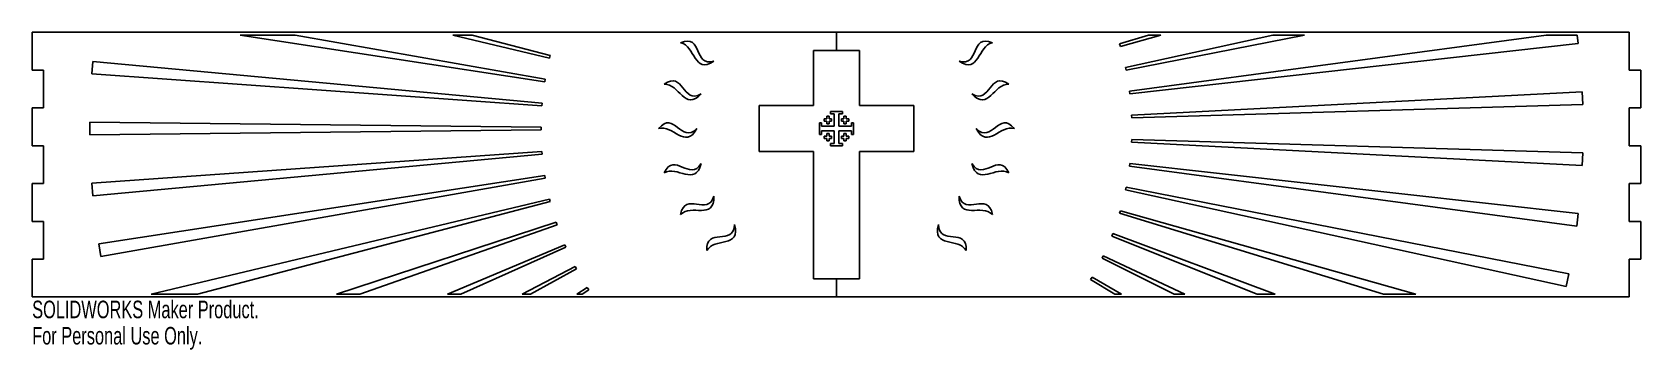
# Model space of a CAD drawing. Header units: millimetres. Extents: x 0 to 444, y -15 to 73.
import ezdxf

# ---------------------------------------------------------------- set-up
doc = ezdxf.new("R2010")
doc.units = ezdxf.units.MM
doc.styles.add('SLDTEXTSTYLE0', font='TXT', dxfattribs={"width": 0.7})

msp = doc.modelspace()

# ---------------------------------------------------------------- linework, layer by layer
at = {"color": 7, "linetype": 'Continuous', "lineweight": 25}
for p, q in [((441.32, 73.03), (0, 73.03)), ((0, 73.03), (0, 62.59)), ((72.66, 72.23), (57.5, 72.23)), ((141.65, 59.33), (57.5, 72.23)), ((72.66, 72.23), (141.77, 60.07)), ((121.55, 72.23), (116.19, 72.23)), ((142.97, 65.85), (116.19, 72.23)), ((121.55, 72.23), (143.15, 66.58)), ((222.25, 68.03), (222.25, 73.03)), ((300.46, 69.79), (308.45, 72.23)), ((311.89, 72.23), (300.68, 69.07)), ((302.11, 63.34), (342.82, 72.23)), ((351.53, 72.23), (302.26, 62.6)), ((303.22, 56.77), (418.38, 72.23)), ((311.89, 72.23), (308.45, 72.23)), ((351.53, 72.23), (342.82, 72.23)), ((426.92, 72.23), (418.38, 72.23)), ((426.92, 72.23), (427.21, 69.89)), ((441.32, 62.59), (441.32, 73.03)), ((228.6, 68.03), (215.9, 68.03)), ((215.9, 68.03), (215.9, 52.78)), ((228.6, 52.78), (228.6, 68.03)), ((300.68, 69.07), (300.46, 69.79)), ((427.21, 69.89), (303.31, 56.03)), ((0, 62.59), (3.17, 62.59)), ((3.17, 52.16), (3.17, 62.59)), ((16.5, 61.51), (16.79, 64.99)), ((16.79, 64.99), (140.93, 53.46)), ((143.15, 66.58), (142.97, 65.85)), ((302.26, 62.6), (302.11, 63.34)), ((444.5, 62.59), (441.32, 62.59)), ((444.5, 62.59), (444.5, 52.16)), ((140.86, 52.71), (16.5, 61.51)), ((141.77, 60.07), (141.65, 59.33)), ((140.93, 53.46), (140.86, 52.71)), ((303.31, 56.03), (303.22, 56.77)), ((303.79, 50.14), (428.3, 56.6)), ((428.3, 56.6), (428.44, 53.1)), ((0, 52.16), (0, 41.73)), ((0, 52.16), (3.17, 52.16)), ((215.9, 52.78), (200.9, 52.78)), ((200.9, 52.78), (200.9, 40.09)), ((218.85, 49.13), (219.56, 49.13)), ((218.85, 48.49), (218.85, 49.13)), ((219.56, 49.84), (220.19, 49.84)), ((219.56, 49.13), (219.56, 49.84)), ((220.19, 49.84), (220.19, 49.13)), ((220.19, 49.13), (220.9, 49.13)), ((220.61, 51.17), (223.89, 51.17)), ((220.61, 50.54), (220.61, 51.17)), ((221.61, 50.54), (220.61, 50.54)), ((220.9, 49.13), (220.9, 48.49)), ((221.61, 47.08), (221.61, 50.54)), ((222.89, 50.54), (222.89, 47.08)), ((223.89, 50.54), (222.89, 50.54)), ((223.6, 49.13), (224.31, 49.13)), ((223.6, 48.49), (223.6, 49.13)), ((223.89, 51.17), (223.89, 50.54)), ((224.31, 49.84), (224.94, 49.84)), ((224.31, 49.13), (224.31, 49.84)), ((224.94, 49.84), (224.94, 49.13)), ((224.94, 49.13), (225.65, 49.13)), ((225.65, 49.13), (225.65, 48.49)), ((243.6, 52.78), (228.6, 52.78)), ((243.6, 40.09), (243.6, 52.78)), ((303.82, 49.39), (303.79, 50.14)), ((428.44, 53.1), (303.82, 49.39)), ((444.5, 52.16), (441.32, 52.16)), ((441.32, 41.73), (441.32, 52.16)), ((15.96, 48.19), (140.62, 46.81)), ((15.96, 44.69), (15.96, 48.19)), ((140.62, 46.06), (15.96, 44.69)), ((140.62, 46.81), (140.62, 46.06)), ((217.51, 48.08), (218.15, 48.08)), ((217.51, 44.79), (217.51, 48.08)), ((218.15, 44.79), (217.51, 44.79)), ((218.15, 48.08), (218.15, 47.08)), ((218.15, 47.08), (221.61, 47.08)), ((218.15, 45.79), (218.15, 44.79)), ((221.61, 45.79), (218.15, 45.79)), ((219.56, 48.49), (218.85, 48.49)), ((219.56, 47.78), (219.56, 48.49)), ((220.19, 47.78), (219.56, 47.78)), ((219.56, 45.09), (220.19, 45.09)), ((219.56, 44.38), (219.56, 45.09)), ((220.19, 48.49), (220.19, 47.78)), ((220.9, 48.49), (220.19, 48.49)), ((220.19, 45.09), (220.19, 44.38)), ((221.61, 42.33), (221.61, 45.79)), ((222.89, 47.08), (226.35, 47.08)), ((222.89, 45.79), (222.89, 42.33)), ((226.35, 45.79), (222.89, 45.79)), ((224.31, 48.49), (223.6, 48.49)), ((224.31, 47.78), (224.31, 48.49)), ((224.94, 47.78), (224.31, 47.78)), ((224.31, 45.09), (224.94, 45.09)), ((224.31, 44.38), (224.31, 45.09)), ((224.94, 48.49), (224.94, 47.78)), ((225.65, 48.49), (224.94, 48.49)), ((224.94, 45.09), (224.94, 44.38)), ((226.35, 48.08), (226.99, 48.08)), ((226.35, 47.08), (226.35, 48.08)), ((226.35, 44.79), (226.35, 45.79)), ((226.99, 44.79), (226.35, 44.79)), ((226.99, 48.08), (226.99, 44.79)), ((0, 41.73), (3.17, 41.73)), ((3.17, 31.3), (3.17, 41.73)), ((16.5, 31.36), (140.86, 40.16)), ((140.86, 40.16), (140.93, 39.41)), ((200.9, 40.09), (215.9, 40.09)), ((215.9, 40.09), (215.9, 5)), ((218.85, 44.38), (219.56, 44.38)), ((218.85, 43.74), (218.85, 44.38)), ((219.56, 43.74), (218.85, 43.74)), ((219.56, 43.03), (219.56, 43.74)), ((220.19, 43.03), (219.56, 43.03)), ((220.19, 44.38), (220.9, 44.38)), ((220.19, 43.74), (220.19, 43.03)), ((220.9, 43.74), (220.19, 43.74)), ((220.61, 42.33), (221.61, 42.33)), ((220.61, 41.7), (220.61, 42.33)), ((223.89, 41.7), (220.61, 41.7)), ((220.9, 44.38), (220.9, 43.74)), ((222.89, 42.33), (223.89, 42.33)), ((223.6, 44.38), (224.31, 44.38)), ((223.6, 43.74), (223.6, 44.38)), ((224.31, 43.74), (223.6, 43.74)), ((223.89, 42.33), (223.89, 41.7)), ((224.31, 43.03), (224.31, 43.74)), ((224.94, 43.03), (224.31, 43.03)), ((224.94, 44.38), (225.65, 44.38)), ((224.94, 43.74), (224.94, 43.03)), ((225.65, 43.74), (224.94, 43.74)), ((225.65, 44.38), (225.65, 43.74)), ((228.6, 5), (228.6, 40.09)), ((228.6, 40.09), (243.6, 40.09)), ((303.79, 42.73), (303.82, 43.48)), ((428.3, 36.27), (303.79, 42.73)), ((303.82, 43.48), (428.44, 39.77)), ((444.5, 41.73), (441.32, 41.73)), ((444.5, 41.73), (444.5, 31.3)), ((140.93, 39.41), (16.79, 27.88)), ((303.22, 36.1), (303.31, 36.84)), ((426.78, 19.51), (303.22, 36.1)), ((303.31, 36.84), (427.21, 22.98)), ((428.44, 39.77), (428.3, 36.27)), ((0, 31.3), (0, 20.86)), ((0, 31.3), (3.17, 31.3)), ((16.79, 27.88), (16.5, 31.36)), ((18.42, 14.64), (141.65, 33.54)), ((141.77, 32.8), (18.98, 11.19)), ((141.65, 33.54), (141.77, 32.8)), ((444.5, 31.3), (441.32, 31.3)), ((441.32, 20.86), (441.32, 31.3)), ((32.85, 0.79), (142.97, 27.02)), ((142.97, 27.02), (143.15, 26.29)), ((302.11, 29.53), (302.26, 30.27)), ((423.91, 2.93), (302.11, 29.53)), ((302.26, 30.27), (424.62, 6.36)), ((143.15, 26.29), (45.68, 0.79)), ((300.46, 23.08), (300.68, 23.8)), ((373.37, 0.79), (300.46, 23.08)), ((300.68, 23.8), (382.34, 0.79)), ((427.21, 22.98), (426.78, 19.51)), ((0, 20.86), (3.17, 20.86)), ((3.17, 10.43), (3.17, 20.86)), ((84.05, 0.79), (144.81, 20.62)), ((145.05, 19.91), (90.57, 0.79)), ((144.81, 20.62), (145.05, 19.91)), ((444.5, 20.86), (441.32, 20.86)), ((444.5, 20.86), (444.5, 10.43)), ((18.98, 11.19), (18.42, 14.64)), ((114.74, 0.79), (147.18, 14.39)), ((147.47, 13.7), (118.49, 0.79)), ((147.18, 14.39), (147.47, 13.7)), ((298.3, 16.78), (298.57, 17.48)), ((338.53, 0.79), (298.3, 16.78)), ((298.57, 17.48), (343.42, 0.79)), ((0, 10.43), (0, 0)), ((0, 10.43), (3.17, 10.43)), ((295.63, 10.68), (295.96, 11.36)), ((315.59, 0.79), (295.63, 10.68)), ((295.96, 11.36), (318.52, 0.79)), ((444.5, 10.43), (441.32, 10.43)), ((441.32, 0), (441.32, 10.43)), ((135.42, 0.79), (150.04, 8.38)), ((150.39, 7.72), (137.73, 0.79)), ((150.04, 8.38), (150.39, 7.72)), ((215.9, 5), (228.6, 5)), ((222.25, 0), (222.25, 5)), ((292.47, 4.82), (292.85, 5.47)), ((299.16, 0.79), (292.47, 4.82)), ((292.85, 5.47), (301.02, 0.79)), ((424.62, 6.36), (423.91, 2.93)), ((0, 0), (441.32, 0)), ((32.85, 0.79), (45.68, 0.79)), ((84.05, 0.79), (90.57, 0.79)), ((114.74, 0.79), (118.49, 0.79)), ((135.42, 0.79), (137.73, 0.79)), ((150.47, 0.79), (153.38, 2.62)), ((150.47, 0.79), (151.97, 0.79)), ((153.78, 1.99), (151.97, 0.79)), ((153.38, 2.62), (153.78, 1.99)), ((299.16, 0.79), (301.02, 0.79)), ((315.59, 0.79), (318.52, 0.79)), ((338.53, 0.79), (343.42, 0.79)), ((373.37, 0.79), (382.34, 0.79))]:
    msp.add_line(p, q, dxfattribs=at)
for points in [[(179.17, 70.12), (185.44, 72.64), (182.52, 63.35), (188.4, 65.04)], [(265.33, 70.12), (259.06, 72.64), (261.98, 63.35), (256.1, 65.04)], [(188.4, 65.04), (182.72, 61.33), (183.31, 69.32), (179.17, 70.12)], [(256.1, 65.04), (261.78, 61.33), (261.19, 69.32), (265.33, 70.12)], [(174.63, 58.66), (180.08, 62.66), (179.56, 52.94), (184.84, 56.04)], [(269.87, 58.66), (264.42, 62.66), (264.94, 52.94), (259.66, 56.04)], [(184.84, 56.04), (180.26, 51.03), (178.84, 58.92), (174.63, 58.66)], [(259.66, 56.04), (264.24, 51.03), (265.66, 58.92), (269.87, 58.66)], [(173.09, 46.43), (177.37, 51.66), (179.28, 42.12), (183.62, 46.43)], [(271.41, 46.43), (267.13, 51.66), (265.22, 42.12), (260.88, 46.43)], [(183.62, 46.43), (180.43, 40.45), (177.1, 47.73), (173.09, 46.43)], [(260.88, 46.43), (264.07, 40.45), (267.4, 47.73), (271.41, 46.43)], [(174.63, 34.21), (177.48, 40.34), (181.71, 31.57), (184.84, 36.83)], [(269.87, 34.21), (267.02, 40.34), (262.79, 31.57), (259.66, 36.83)], [(184.84, 36.83), (183.23, 30.23), (178.2, 36.46), (174.63, 34.21)], [(259.66, 36.83), (261.27, 30.23), (266.3, 36.46), (269.87, 34.21)], [(179.17, 22.75), (180.4, 29.39), (186.68, 21.95), (188.4, 27.83)], [(188.4, 27.83), (188.49, 21.04), (182.06, 25.82), (179.17, 22.75)], [(256.1, 27.83), (256.01, 21.04), (262.44, 25.82), (265.33, 22.75)], [(265.33, 22.75), (264.1, 29.39), (257.82, 21.95), (256.1, 27.83)], [(186.41, 12.78), (185.96, 19.52), (193.88, 13.88), (194.09, 19.99)], [(194.09, 19.99), (195.87, 13.44), (188.45, 16.47), (186.41, 12.78)], [(250.41, 19.99), (248.63, 13.44), (256.05, 16.47), (258.09, 12.78)], [(258.09, 12.78), (258.54, 19.52), (250.62, 13.88), (250.41, 19.99)]]:
    msp.add_open_spline(points, degree=3, dxfattribs=at)

# ---------------------------------------------------------------- texts
at = {"color": 7, "linetype": 'Continuous', "char_height": 4.8336, "attachment_point": 1, "style": 'SLDTEXTSTYLE0'}
for s, insert in [('SOLIDWORKS Maker Product.', (0, -1.02)), ('For Personal Use Only.', (0, -8.27))]:
    msp.add_mtext(s, dxfattribs=dict(at, insert=insert))

doc.saveas('drawing.dxf')
